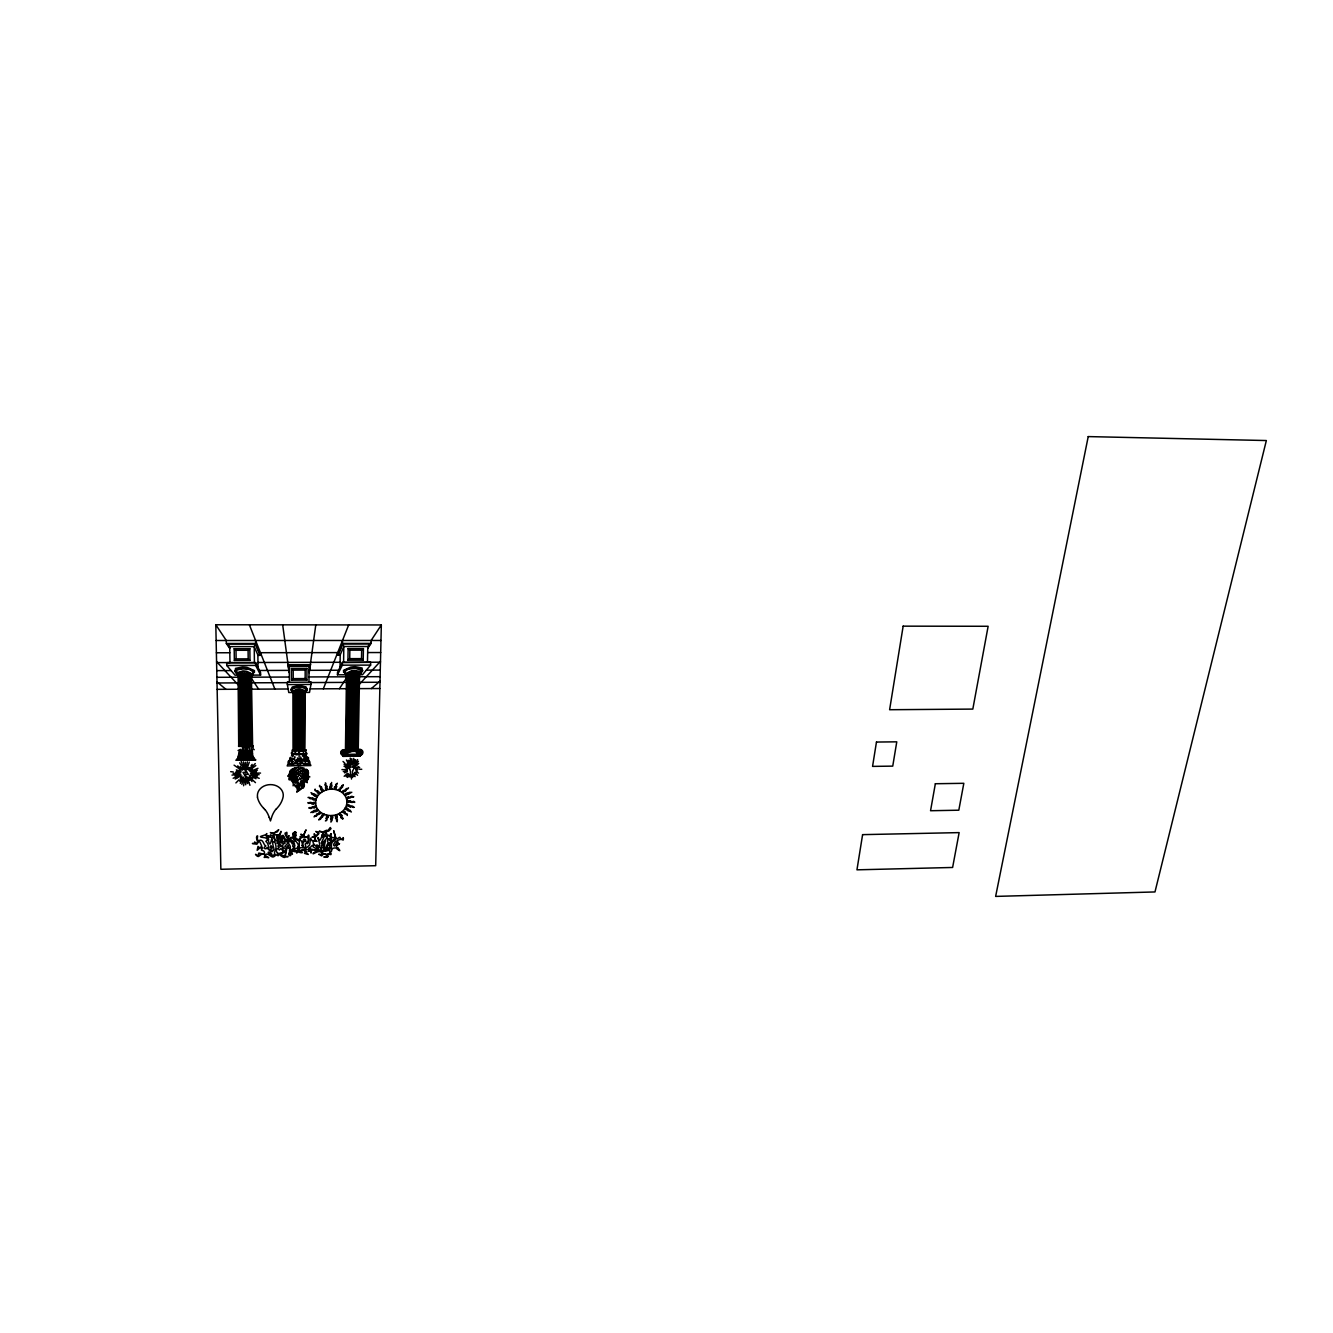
<?xml version="1.0" encoding="UTF-8"?>
<svg xmlns="http://www.w3.org/2000/svg" width="1333" height="1333" viewBox="0 0 1333 1333"><rect width="100%" height="100%" fill="white"/><g stroke="black" fill="none" stroke-linecap="round" stroke-linejoin="round"><path stroke-width="1.5" d="M247.771 750.196L247.805 756.194M249.004 753.478L248.988 750.562M299.059 753.162L299.075 750.046M322.153 815.246L322.403 814.696A3.382 2.833 -4.4 0 0 323.053 813.796M245.772 750.229L245.755 753.495A23.161 19.545 0.5 0 1 245.655 755.178L245.572 755.828A9.714 8.215 -0.1 0 1 244.972 758.244M247.122 757.627L247.122 757.044A41.106 34.608 1 0 0 247.088 756.078L246.922 753.662A16.596 14.08 -1.1 0 1 246.922 752.395L246.955 751.912A8.148 6.898 -0.1 0 0 246.905 750.512M302.808 754.845L303.724 753.278M304.857 749.979L305.057 691.477L300.791 689.561A14.846 12.813 -1.7 0 0 297.526 689.578L293.26 691.544L293.26 750.112M306.907 680.097L305.157 678.58L305.174 670.066L306.94 668.533L306.907 680.097L291.444 680.163L291.444 668.583L306.94 668.533M289.344 672.698L288.028 664.934L310.356 664.867L309.039 666.433L308.973 682.163L310.972 682.163L310.956 684.446L309.506 692.41L305.59 692.427A3.832 3.333 -1.6 0 1 305.04 692.777M309.223 672.465L315.788 624.877M351.762 763.192L351.762 761.726M350.429 774.106L350.446 772.74M350.446 772.274L350.446 771.724A3.916 3.316 -5 0 0 350.412 771.057L348.18 766.142M359.527 674.481A4.432 3.882 -4 0 0 360.993 673.515L360.876 669.799L355.661 668.533A21.211 18.462 -4.1 0 0 351.079 668.866C347.48 668.05 341.715 673.048 346.513 675.548A3.482 3.049 -3.5 0 1 345.147 674.781L337.466 674.798L337.499 672.349L342.414 662.418L380.455 662.184M340.198 655.219L337.666 655.219L337.699 652.603L260.452 652.703L260.468 655.353L257.902 655.353M340.048 667.2L340.198 654.886L343.814 646.522L342.814 643.889L370.224 643.872L367.775 647.538M300.675 771.924L301.658 770.591A6.948 5.882 -2.8 0 0 302.374 769.874L302.441 769.808A3.399 2.883 -2.9 0 0 303.108 768.824M337.666 655.219L342.464 643.439L342.498 640.473M337.466 674.798L342.364 665.167L342.414 662.418L370.657 662.351L370.607 665.1L362.526 674.698L359.543 674.715M343.597 662.284L343.814 646.522L367.791 646.505L370.224 643.872M345.447 750.062L346.53 674.015M346.097 750.529L347.446 674.081M346.63 750.512L347.68 674.098M347.946 660.185L348.113 648.621L363.426 648.604L363.209 660.152L347.946 660.185L349.713 658.652L361.51 658.635L363.209 660.152M349.713 658.652L349.846 650.154L348.113 648.621M351.745 761.11L351.779 758.66M351.529 776.956L351.545 775.739M292.094 691.394L297.142 689.161A17.962 15.479 -1.8 0 1 300.492 689.094C308.506 692.693 308.173 688.345 301.125 687.295A17.346 14.963 -1.7 0 0 297.209 687.311L292.577 688.794L292.094 691.627A2.283 1.983 -1.2 0 0 293.293 692.76A3.849 3.333 -1.3 0 1 292.71 692.51L288.778 692.527L287.361 684.562L287.361 682.263L289.361 682.246L289.344 666.5L288.028 664.934M356.794 750.412L358.294 673.065M357.394 750.312L358.544 673.098M244.772 757.611L244.805 750.612M361.51 658.635L361.66 650.137L363.426 648.604M298.725 751.046A2.499 2.116 -2.5 0 1 298.992 751.945L298.942 752.528M367.791 646.505L367.475 662.218L370.657 662.351M367.758 648.321L371.074 643.422L371.124 640.473L381.338 624.96L215.813 624.744L220.861 869.283L375.689 865.7L381.338 624.96M253.053 673.782L254.52 671.215A1.7 1.466 1.1 0 0 254.336 670.549L247.122 667.4A25.594 22.028 1.1 0 0 242.289 667.017L235.524 668.366L235.125 671.849A5.415 4.682 1.8 0 0 236.308 672.848L236.641 673.931A4.532 3.916 1.7 0 0 238.107 674.931M292.444 759.76L292.577 761.693L291.427 762.126M250.654 752.912L250.671 751.279M358.477 751.879C363.726 752.112 354.561 754.211 359.21 750.696C365.192 750.396 357.111 757.811 356.627 751.545A2.933 2.499 -5.3 0 1 358.244 749.779L359.577 672.898L355.544 671.299A16.679 14.513 -4.1 0 0 351.462 671.549L346.663 673.598M321.67 788.07L321.67 788.003A2.116 1.783 -4 0 0 321.336 786.787M340.781 816.646L340.798 816.579A2.099 1.75 -5.4 0 0 341.115 817.845M241.106 753.512L241.09 751.712M299.308 783.921L299.242 784.704A2.933 2.466 -3 0 1 298.942 785.47M361.276 672.415A5.282 4.616 -4 0 0 362.459 671.432L362.059 667.983L355.461 666.683A25.027 21.761 -4.2 0 0 350.729 667.1L343.647 670.266A1.666 1.45 -3.4 0 0 343.447 670.916L344.897 673.465M243.756 753.162L243.839 750.612A36.774 31.009 1.1 0 0 243.822 749.946M351.479 779.055L351.545 777.706M299.109 757.511L299.109 754.078M352.312 774.323L352.562 771.124M243.739 753.278L243.622 754.728A8.864 7.498 0 0 1 242.806 757.261L242.323 757.96M254.486 672.415L252.404 670.182L247.621 668.683M303.091 788.236L303.324 787.97A6.765 5.699 -3.1 0 0 304.357 784.504M241.939 751.279L241.79 753.295A27.043 22.828 0.8 0 1 241.723 753.995M240.373 751.195L240.273 752.512A36.024 30.376 1.2 0 1 240.19 753.512L239.973 754.978M236.308 673.182L236.991 669.982L242.089 668.883A21.695 18.679 1.1 0 1 246.772 669.183C250.554 668.516 256.253 673.348 251.404 675.914A4.832 4.182 1.2 0 0 252.137 675.581A2.583 2.233 1.1 0 0 252.77 675.115L260.601 675.081L260.585 672.615L255.619 662.634L216.596 662.584M301.358 759.094L300.691 756.927M306.34 771.274L306.34 771.19A2.683 2.266 -3.4 0 0 306.773 772.807L306.857 772.823M315.321 790.019L315.321 789.969A1.716 1.45 -3.8 0 0 315.105 789.169L315.005 789.186M344.88 674.081L351.046 670.999A21.994 19.112 -4.2 0 1 355.028 670.666L359.71 671.282L361.276 672.715M320.553 789.236L321.053 790.036M347.08 814.663L347.063 814.696A1.7 1.416 -5.6 0 0 347.28 815.496M341.881 815.496L341.398 814.646M299.092 751.995L300.375 754.611L302.908 754.528M323.519 815.963L323.519 815.896A3.632 3.033 -4.7 0 1 324.486 814.396M241.656 754.461L241.673 754.311A9.398 7.948 0.1 0 1 240.307 757.994M310.356 664.867L309.023 672.632M243.606 785.754L244.106 782.521M244.239 781.655L244.722 778.622M246.405 767.908L247.371 761.793M290.127 774.856L290.327 773.69L290.077 775.139A9.431 7.965 -2.2 0 1 289.961 775.673L289.728 776.406A6.832 5.765 -2.3 0 1 289.511 776.922L289.944 776.856A2.416 2.049 -2.8 0 0 289.878 778.139A8.914 7.531 -3 0 0 290.477 779.388L290.627 779.672A8.914 7.531 -3 0 0 291.294 780.571L291.877 781.205A6.098 5.132 -2.7 0 1 293.093 785.82M243.706 746.53L243.772 747.33M240.423 754.911L239.49 757.494L237.724 758.36M320.187 817.895L320.203 817.779A2.099 1.75 -4.5 0 1 321.12 816.862L321.186 816.812M342.431 786.803L342.448 786.77A3.516 2.966 -4.8 0 0 342.481 786.337M352.695 764.059L353.762 758.36M290.327 773.657L290.644 772.224M318.72 819.595L319.987 818.745M292.827 775.806L292.777 776.672M358.127 751.945L359.26 752.912M353.712 763.009L354.411 760.027M291.56 755.944L291.56 755.911A3.233 2.749 -2.5 0 1 292.194 754.661L291.344 753.012M295.843 777.372L295.21 778.655A2.633 2.233 -3 0 1 295.293 777.322L295.276 777.272M234.758 670.882L236.924 669.116L243.173 668.3A22.011 18.962 1.1 0 1 247.621 668.683M336.316 814.713L336.266 814.93A3.366 2.816 -5.2 0 0 336.916 815.896M290.944 689.578L293.193 687.678L297.609 686.812A20.628 17.779 -1.8 0 1 300.725 686.795L305.14 687.611L307.356 689.494M297.342 762.293L298.125 761.293L300.691 762.226M350.129 777.172L350.512 775.806M330.967 833.841L330.001 835.424L327.718 835.391L331.117 836.507L331.534 841.356L335.183 838.44C337.099 840.656 333.883 838.374 334.766 840.74C328.151 841.839 334.216 853.67 329.584 846.905C332.467 839.707 322.686 852.304 327.768 843.506C328.368 846.272 328.751 842.773 330.784 843.073C325.968 843.672 326.618 836.841 330.301 840.94C331.434 844.222 331.617 837.424 330.484 836.741C331.634 837.857 328.051 840.157 327.235 837.857C326.502 828.526 325.119 834.108 324.952 835.541C329.201 838.374 324.569 839.09 323.402 842.523C328.801 836.224 320.603 849.854 327.085 847.621C337.799 849.154 315.188 852.27 329.168 850.487C333.85 854.003 328.918 847.538 335.733 847.921C342.731 853.57 338.832 849.121 337.732 847.638L337.799 848.921L336.049 845.755L339.565 843.656L336.466 845.255L336.033 844.239L338.049 841.973L334.383 846.055C330.784 843.922 340.981 836.907 343.114 840.157A7.282 6.048 -5.9 0 1 343.447 838.84L343.131 837.591A7.565 6.298 -5.3 0 1 342.998 838.774C337.916 841.556 342.614 834.158 337.449 838.857C334.55 838.207 332.917 826.61 334.116 832.142C337.582 839.973 329.318 838.84 331.151 833.658M320.87 818.295L320.886 818.245A2.799 2.333 -4.4 0 1 320.47 819.162A1.866 1.55 -4.4 0 1 319.303 819.578L318.77 819.778M251.42 744.797L250.437 674.431M296.376 771.157L296.426 771.007A4.099 3.466 -3 0 0 297.426 774.306M341.781 815.913L341.815 815.763A4.949 4.149 -5.5 0 0 341.681 816.529M306.407 781.171L306.507 780.821A3.416 2.883 -3.3 0 0 306.523 779.422M320.636 788.903L320.67 788.753A5.015 4.232 -3.9 0 0 320.753 788.12M308.273 774.19L308.306 774.09A3.916 3.316 -3.2 0 0 308.406 773.657L308.423 773.607A5.932 5.015 -3.1 0 0 306.94 769.724L306.457 769.241M306.007 778.405L305.79 779.089A3.932 3.316 -3.5 0 0 305.707 781.171M294.343 758.26L294.826 760.51L297.076 759.86M289.944 771.907L289.294 773.757A11.514 9.731 -2.1 0 1 287.828 776.306A7.731 6.548 -2.3 0 0 288.811 775.606L289.411 775.04A4.965 4.199 -2.4 0 0 290.094 774.14L290.277 773.773M297.659 764.176L297.576 764.542A2.266 1.916 -2.9 0 0 298.159 765.725L310.872 765.609L310.256 764.042C301.475 763.226 296.626 763.592 287.811 764.326L287.178 765.925L300.008 765.592A2.166 1.833 -2.8 0 0 300.392 764.509L300.375 764.276M298.792 753.012C297.509 756.694 295.093 753.712 293.81 754.295M241.856 784.371L243.989 778.005M246.888 769.324L247.305 768.058M247.538 767.358L249.288 762.109M299.159 751.745L299.175 751.712A1.683 1.433 -2.7 0 1 299.658 751.012M331.6 782.454L331.617 783.371M336.632 820.295L336.649 820.228A1.733 1.45 -5.2 0 0 336.699 821.261A2.116 1.766 -5.2 0 0 337.149 821.745L337.249 821.728M330.951 822.161L330.967 821.195M354.028 763.792L355.478 759.71M355.028 766.108L354.061 768.141M250.221 674.448L251.104 744.897M239.973 757.411L239.94 757.511A2.433 2.049 -0.4 0 0 239.773 758.144M229.726 647.655L227.21 643.956L255.269 643.939L254.236 646.605L254.403 662.501M349.313 776.472L349.879 775.056M323.336 688.811L348.663 624.927M293.71 776.306L293.727 776.273A1.75 1.483 -2.9 0 0 293.593 776.756M342.814 643.889L338.315 654.82L340.198 654.886M301.441 782.604L301.341 782.838A7.931 6.698 -2.9 0 1 301.025 783.421L300.508 784.237L300.558 781.505M296.809 851.62L296.876 853.103L296.176 851.67L294.743 851.754L294.16 849.088L294.16 850.804L290.594 852.887L292.544 854.053L291.077 853.687A2.683 2.216 -3.9 0 1 290.477 853.37C290.027 852.587 288.228 855.369 290.777 855.469C288.345 857.069 287.212 851.387 291.777 851.554C292.677 851.054 294.626 848.954 294.576 846.588C296.376 842.973 290.061 845.472 293.91 847.338C292.977 849.638 288.245 851.737 289.411 850.821C291.86 845.372 289.194 845.922 287.345 840.806A7.848 6.515 -3.8 0 1 286.895 839.557C285.629 837.874 289.228 843.489 291.394 841.556L291.31 840.706C287.128 840.39 283.246 831.759 285.879 833.025C288.678 829.209 284.579 841.556 289.194 835.658A2.283 1.9 -3.6 0 0 288.511 836.191C286.012 839.44 295.26 839.557 291.76 842.889C292.327 845.522 293.01 841.789 294.576 843.989L293.243 841.406L294.843 840.923L292.827 838.14L289.994 837.691L293.143 837.141L292.693 833.492L295.226 831.675L293.11 833.675L293.843 834.658L296.209 832.342L293.46 837.591L294.76 837.791L295.959 834.625L295.293 837.741L298.425 839.84L300.408 837.99L300.008 836.674L302.374 835.641L300.891 834.141L302.474 835.408M337.116 783.637L337.132 783.604A1.85 1.55 -4.8 0 1 337.349 783.221M303.907 781.371L303.941 781.271A2.033 1.716 -3.2 0 0 303.141 779.105A2.333 1.966 -3.2 0 1 301.825 777.756L301.775 777.606M320.003 813.613L318.754 814.413A2.099 1.75 -4.4 0 0 317.054 815.196A2.716 2.266 -4.2 0 1 315.654 816.413M348.246 765.792L350.779 764.942A10.731 9.114 -5.2 0 1 351.912 764.909L354.928 765.559M239.174 673.482L240.14 745.03M243.206 757.077L243.123 757.244A2.683 2.266 -0.3 0 1 242.073 758.36M353.845 768.591L353.345 769.591A15.363 13.047 -4.6 0 1 353.012 770.174L352.662 770.774M289.728 761.06L292.26 760.526M236.358 672.882L242.723 671.032A22.478 19.345 1.1 0 1 246.788 671.349L253.07 674.415M290.061 776.606L290.127 776.489A6.115 5.165 -2.4 0 0 290.661 775.206M240.273 783.321L242.039 779.972M242.256 779.572L243.589 777.022M247.938 768.758L248.521 767.641M348.663 775.723L349.329 774.456M289.194 777.489L289.178 777.522A3.349 2.833 -2.8 0 0 289.294 779.972L289.344 779.822M308.006 779.272L307.873 779.505A9.531 8.065 -3 0 1 307.59 779.988L307.323 780.405M319.154 812.33L318.77 813.03A1.7 1.416 -4.3 0 1 318.437 813.48A2.666 2.233 -4.3 0 1 317.587 813.78M343.397 792.502L343.831 791.735A1.7 1.433 -5.2 0 1 344.147 791.285M354.978 763.876L355.894 762.243M335.983 789.486L336.183 788.836A4.732 3.999 -4.6 0 0 335.899 788.203L335.783 788.02M240.157 757.661L240.207 757.577A8.398 7.098 0.1 0 0 240.94 755.428M347.713 777.422L348.396 776.223M326.685 815.08L326.435 815.979A4.699 3.932 -4.9 0 0 326.685 816.496M356.194 750.829L357.494 672.798M297.392 757.927L298.109 760.193L301.125 759.627M317.054 810.581L317.121 810.481A2.833 2.366 -4.4 0 1 317.471 809.981L318.137 809.881M346.963 777.072L348.38 774.723M345.48 794.251L345.447 794.301A2.833 2.383 -5.1 0 1 345.097 794.801L344.447 794.901M356.244 761.776L357.577 759.56M330.467 789.186L330.684 788.719A2.833 2.399 -4.4 0 0 330.384 788.17L330.384 788.17M332.067 815.513L331.867 816.013A2.816 2.349 -5 0 0 332.167 816.512L332.267 816.679M304.974 771.507L305.09 771.34A1.716 1.45 -3.1 0 0 305.34 770.707M308.589 758.294L308.156 758.727A5.665 4.815 -3.3 0 0 308.49 760.027M301.908 783.637L300.858 785.054M296.826 791.935L300.108 789.919M240.39 745.014L239.407 673.515M357.244 672.748L355.911 750.879M339.398 688.728L346.48 677.947M291.494 777.039L291.527 777.006A4.149 3.499 -2.5 0 0 291.727 773.94M337.049 817.212L336.882 815.929M293.177 777.855L293.41 779.205M355.411 765.042L357.261 762.543M239.673 781.205L242.156 777.855M248.155 769.791L249.904 767.408M250.921 766.058L252.154 764.392M292.643 779.455L292.61 779.505A2.149 1.816 -2.9 0 0 292.577 780.938M240.207 758.36A2.349 1.983 -0.2 0 0 241.073 757.727L241.173 757.411M299.925 786.203L300.492 785.504M241.106 757.494L241.14 757.461A8.448 7.148 0 0 0 241.823 755.561M346.063 776.439L347.03 775.139M347.513 774.59L348.28 773.573M337.249 820.528L337.332 820.378A2.699 2.249 -5.1 0 0 337.066 818.812A2.083 1.75 -5.2 0 1 336.949 817.162M301.958 788.236L301.791 788.453A4.982 4.199 -3.1 0 1 301.358 788.869L300.741 789.403M298.675 750.379L299.642 749.196L299.142 690.711L298.475 749.213L299.458 750.379M357.577 762.243L358.427 761.226M314.338 806.698L314.538 806.465A4.715 3.966 -4.3 0 1 314.938 806.015L315.988 805.715M315.454 807.065L315.321 807.215A1.8 1.516 -4.1 0 1 313.922 808.031M347.08 797.734L347.263 797.517A1.8 1.516 -5.4 0 1 348.613 796.767M332.017 818.479L331.8 819.345A3.816 3.199 -4.8 0 1 332.15 820.078L331.817 820.895M276.531 808.764L277.464 807.731A29.259 24.511 -1.5 0 0 283.163 796.734A12.897 10.797 -2.2 0 0 270.216 784.62A12.897 10.797 -2.2 0 0 257.536 797.134M348.246 798.05L348.063 798.25A4.715 3.966 -5.2 0 1 347.596 798.8L346.547 799.084M359.377 684.312L380.472 661.301M239.24 750.979L238.024 757.894L239.273 753.228M330.767 783.671L330.417 784.537A3.849 3.266 -4.6 0 0 330.684 785.154L330.517 786.17M235.891 782.921L239.074 779.755M240.29 778.539L241.79 777.039M249.338 769.508L252.753 766.108M253.187 765.659L255.269 763.592M293.777 749.713L293.91 692.11M294.71 691.427L294.626 749.746L294.993 691.51M299.458 749.563L298.642 749.563M238.957 749.962L238.74 750.146A2.033 1.716 0 0 1 238.057 750.512M342.214 785.554L342.248 785.52A1.866 1.583 -5 0 1 343.331 785.104M357.277 764.792L358.744 763.409M241.49 744.997L240.44 673.165L241.256 745.03M344.164 776.306L347.346 773.39M234.358 660.435L236.124 658.885L248.188 658.869L249.987 660.402L249.854 648.721L234.175 648.738L234.358 660.435L249.987 660.402M234.175 648.738L235.991 650.287L248.088 650.271L249.854 648.721M311.922 807.065L311.955 807.048A1.666 1.4 -4.1 0 1 313.688 806.665M291.444 680.163L293.193 678.63L305.157 678.58M350.546 797.784L348.896 798.084M355.344 766.408L356.877 765.075M344.947 752.928C344.714 747.913 340.348 756.328 346.213 753.045C347.563 746.963 336.549 751.995 343.514 755.244M347.546 755.694L343.497 755.961L359.81 755.761M371.34 688.561L380.022 681.196M341.431 787.003L341.765 786.337A2.799 2.366 -5.1 0 1 342.164 785.52M342.598 785.953L343.331 785.154M240.773 776.872L241.923 776.006M249.204 770.541L252.62 767.975M253.103 767.608L255.836 765.559M297.192 851.354C301.408 853.97 305.99 852.237 298.525 851.304L299.942 847.838L302.741 847.521M293.593 692.094L293.727 692.01A2.516 2.183 -1.4 0 0 293.41 692.96L293.527 749.713M350.596 796.967L350.546 797.001A2.099 1.766 -5.4 0 1 348.713 797.284M340.965 788.136L341.015 788.103A2.533 2.133 -5 0 0 340.498 789.486L340.198 790.036A3.382 2.849 -5.1 0 0 339.532 790.952M321.586 816.612L321.636 816.579A2.516 2.099 -4.4 0 0 322.103 815.246M358.677 751.229C364.326 751.279 356.461 756.827 357.077 751.729C360.893 746.163 364.742 755.494 359.71 755.028M296.293 768.824L296.059 768.924A4.865 4.116 -2.9 0 0 293.077 773.923M260.601 847.788C265 846.122 259.718 850.587 261.984 850.404C265.284 850.404 265.534 855.12 261.918 853.737C260.585 853.637 257.985 852.254 258.619 853.886C261.001 858.602 251.787 850.971 257.302 856.253C259.002 858.085 261.068 851.92 264.85 854.703C265.917 857.102 261.918 857.752 265.95 857.302C272.232 858.085 266.033 857.785 265.084 854.553C268.833 852.204 271.515 859.002 274.348 856.469L274.981 855.969C273.882 853.037 274.131 856.286 271.216 855.319C263.884 852.087 274.381 855.869 271.232 853.487C260.835 851.17 280.696 852.62 268.899 849.871C277.314 851.37 272.865 848.954 272.665 842.623C271.182 830.576 271.315 851.754 268.383 840.706C270.299 837.507 263.884 837.124 266.783 833.558C267.2 835.608 254.586 836.457 263.801 837.607C264.684 837.357 269.916 839.04 265.834 841.34C268.083 843.056 268.366 845.739 268.949 848.521C267 851.137 268.483 844.922 266.033 848.804C261.085 848.588 266.683 845.972 265.784 845.855C263.401 845.372 263.551 838.574 259.052 840.423C255.469 841.806 258.735 834.675 257.186 835.808C254.736 838.374 259.952 842.756 255.853 843.289L254.736 841.939L254.586 843.289L252.404 843.506L256.852 844.239L258.602 841.773L259.852 841.873L261.768 846.238L257.169 850.321L258.002 846.338L259.585 847.755M317.004 809.098L317.054 809.081A1.933 1.616 -4.3 0 0 316.538 809.431A2.366 1.983 -4.3 0 0 316.288 809.947L315.838 810.514M345.514 795.718L345.597 795.668A1.933 1.633 -5.2 0 0 346.013 795.351A2.366 1.999 -5.1 0 0 346.28 794.851L346.913 794.268M335.1 787.087L335.05 787.12A2.116 1.783 -4.6 0 0 336.033 785.687L335.799 785.287M327.585 817.546L327.485 817.596A2.083 1.75 -4.8 0 0 326.552 818.979M308.023 797.534L308.073 797.501A2.149 1.8 -3.7 0 1 308.756 797.401L308.806 797.384A1.766 1.483 -3.8 0 1 309.906 797.734L309.889 797.784M308.04 758.794L305.19 759.01A1.866 1.583 -2.9 0 1 301.491 759.277M354.295 807.265L354.345 807.231A2.116 1.783 -5.7 0 1 353.612 807.365L353.612 807.365M326.535 817.229L325.918 818.595M235.225 779.039L237.157 777.972M237.691 777.672L240.69 775.989M250.437 770.541L252.387 769.458M319.337 831.309C325.052 830.542 323.686 841.456 322.019 835.724C323.602 829.643 319.62 846.405 318.52 837.94C316.004 835.491 321.103 843.756 319.253 846.422C317.504 845.389 315.954 843.272 316.837 847.271C319.603 846.055 322.919 848.704 320.053 851.037L319.353 851.071A10.847 8.998 -4.8 0 1 316.504 850.371C314.638 849.321 304.657 848.838 310.639 847.121C311.872 845.272 314.705 843.572 313.038 846.772C325.269 854.22 316.004 846.822 313.672 843.739L313.072 842.756C312.439 839.04 319.387 842.823 316.188 840.823C312.272 836.391 319.837 835.424 318.687 832.325A2.399 1.983 -4.6 0 0 318.12 832.225L315.838 831.442L318.604 833.875L315.804 835.741L314.155 833.758L314.538 836.058L311.922 837.274L314.238 837.074L315.504 840.523L311.955 840.723L310.639 838.157L309.589 845.039L305.74 848.471L300.292 850.687L303.974 850.137L305.907 852.42L304.474 853.353L308.223 854.453L306.39 852.753L306.84 851.47L304.557 851.437L305.124 849.871L309.889 849.338L310.606 850.237L308.49 851.22L311.089 850.287L311.006 853.07L311.572 850.087L314.271 849.654L315.704 851.754L313.238 853.053C311.455 856.169 319.62 848.471 321.57 852.92C323.786 856.069 314.788 853.17 320.72 854.936C322.219 858.552 322.336 851.071 326.468 855.003C331.984 858.902 316.787 856.586 328.018 856.669A22.261 18.345 -4.6 0 0 327.701 856.069L327.701 856.069M309.389 802.683L309.456 802.649A3.516 2.949 -3.9 0 1 309.923 802.449L310.089 802.399A2.116 1.766 -3.9 0 1 311.472 802.583L311.555 802.599M353.028 802.133L353.095 802.099A3.499 2.949 -5.5 0 1 352.545 802.349L352.379 802.399A2.099 1.766 -5.6 0 1 350.996 802.216L350.996 802.233M354.678 766.408L354.595 766.458A3.482 2.966 -5.1 0 1 353.628 766.792M341.431 787.886L341.498 787.853A2.116 1.783 -4.9 0 0 342.581 786.987M355.244 768.125L356.561 767.508M357.094 767.291L358.694 766.558M344.497 772.84L347.43 771.557M326.118 820.395L326.168 820.378A1.7 1.416 -4.8 0 0 325.419 820.961M308.889 763.992L310.022 762.326L308.956 760.26A1.966 1.666 -3.1 0 0 306.373 760.443L305.64 762.326L303.807 761.043M313.555 803.866L313.622 803.832A3.649 3.049 -4.1 0 1 315.654 803.732M348.946 800.933L348.863 800.966A3.632 3.066 -5.4 0 1 346.863 801.066M233.158 778.239L238.974 775.906M249.971 771.507L257.969 768.308M238.707 745.397L238.057 673.315L242.189 671.682A17.046 14.696 1.2 0 1 246.372 671.915L251.254 673.948M352.262 775.106L350.629 775.189M313.172 803.999L312.105 803.932M349.246 800.833L350.379 800.883M303.724 750.996L303.141 751.412A4.616 3.932 -3 0 0 303.907 753.445M351.812 792.235L350.829 792.702M310.739 812.563L311.755 812.08M355.794 768.574L357.211 768.158M357.744 768.041L359.677 767.475M291.994 762.193L292.094 762.159A1.883 1.583 -2.5 0 0 293.46 761.61M294.843 768.008L296.759 767.625A7.515 6.348 -2.9 0 1 298.142 767.541L298.909 767.791M349.929 792.768L349.962 792.752A1.7 1.433 -5.4 0 1 350.479 792.685L350.529 792.702M312.672 812.014L312.705 811.997A1.7 1.433 -4.1 0 1 312.105 812.097L312.105 812.08M297.142 753.428L296.009 753.495A11.264 9.598 -2.5 0 1 295.509 753.378L294.976 753.245M322.353 817.179L322.519 817.129A4.965 4.149 -4.7 0 0 321.67 817.446M234.958 776.056L237.241 775.456M237.741 775.323L239.423 774.873M239.973 774.74L240.906 774.49M251.154 771.807L252.52 771.457M253.387 771.224L257.402 770.174M340.165 787.553L340.248 787.536A4.999 4.232 -4.8 0 0 340.948 787.253M302.524 843.156C299.608 842.573 305.973 842.123 302.541 843.156M343.314 771.574L345.347 771.107M306.29 760.46L307.956 760.993M315.371 815.746L315.438 815.729A1.75 1.466 -4.3 0 0 314.405 816.313L314.405 816.363A2.133 1.783 -4.3 0 0 314.105 816.896L314.171 816.962M293.443 753.412L292.227 753.245M310.806 807.581L310.639 807.615A2.966 2.483 -3.9 0 1 309.806 807.581L309.489 807.548M302.541 847.571C309.606 847.405 302.058 843.556 307.04 843.322C308.406 846.772 310.256 829.776 307.623 836.691C298.492 840.64 310.906 820.928 303.674 834.875A2.983 2.483 -3.9 0 1 302.841 835.574M353.045 766.875L353.095 766.875A6.432 5.482 -5.1 0 1 351.146 766.975L350.629 766.942M345.93 770.957L347.33 770.691M237.157 758.91L236.707 759.743L255.236 759.51L237.191 758.91L254.586 758.694M231.992 775.106L235.608 774.606M236.241 774.523L239.79 774.056M251.904 772.424L256.519 771.79M297.809 763.542L295.443 761.926M350.612 806.765L351.379 806.682A1.85 1.55 -5.6 0 1 352.579 806.832M312.972 798.367A2.683 2.249 -4 0 0 313.705 798.784A1.716 1.433 -3.9 0 0 314.321 798.834L315.304 798.75M347.163 806.032L348.13 805.948A1.7 1.416 -5.5 0 1 348.746 805.948A2.666 2.233 -5.5 0 1 349.463 806.415M290.211 760.077L289.361 760.227A6.482 5.499 -2.1 0 0 290.027 758.927M353.028 797.267L352.712 797.234A2.949 2.483 -5.5 0 0 351.929 797.117M301.525 768.291L297.642 769.324L296.559 771.357M316.038 796.301L316.171 796.284A2.833 2.383 -4.1 0 1 316.854 796.284L317.271 796.717M346.563 808.448L346.413 808.464A2.816 2.366 -5.4 0 1 345.597 808.481L345.18 808.048M302.324 841.356C293.677 838.44 312.139 832.292 307.673 842.839C304.64 842.823 306.773 837.757 303.557 839.273C303.324 839.94 307.423 842.073 302.424 841.356M343.747 753.395C347.163 754.611 345.33 748.779 342.364 751.745C341.381 759.51 352.812 746.997 356.544 752.362M238.09 675.164L235.025 675.164L226.743 665.484L226.693 662.701L229.976 662.551L229.709 646.622L227.21 643.956M229.709 646.622L254.236 646.605L257.886 655.02L259.818 654.953L255.269 643.939M344.68 754.378L358.96 754.161M359.277 755.095L343.747 755.278M355.628 769.374L357.911 769.341M343.947 769.608L347.413 769.541M341.964 769.624L343.264 769.608M233.158 773.44L236.841 773.39M237.391 773.39L239.14 773.357M250.421 773.207L254.27 773.157M254.986 773.14L260.535 773.073M346.863 751.662L356.694 751.312M236.024 760.21L255.769 759.977M252.737 745.78L238.54 745.414L252.887 745.78M238.524 746.43L252.887 746.28M287.361 682.263L310.972 682.163M217.012 682.979L238.207 682.879M251.47 682.813L287.361 682.663M310.956 682.563L346.413 682.396M359.41 682.346L379.988 682.246M287.361 684.562L310.956 684.446M217.146 689.344L238.29 689.244M251.554 689.178L288.145 688.994M310.156 688.878L346.33 688.694M359.293 688.628L379.838 688.528M359.427 769.291L361.76 769.274M289.344 666.5L309.039 666.433M291.444 668.583L293.193 670.116L305.174 670.066M216.762 670.616L231.092 670.566M259.518 670.482L288.361 670.382M310.006 670.316L338.549 670.232M366.358 670.132L380.272 670.099M289.144 672.532L282.679 624.827M216.896 677.314L238.124 677.231M251.42 677.181L289.344 677.031M309.006 676.947L346.497 676.814M359.51 676.747L380.122 676.681M349.846 650.154L361.66 650.137M216.396 652.77L229.809 652.753M367.675 652.553L380.688 652.537M257.969 662.484L340.115 662.284M226.693 662.701L255.619 662.634L255.653 665.417L260.601 675.081M287.611 664.784L310.772 664.717M226.743 665.484L255.653 665.417M342.364 665.167L370.607 665.1M216.146 640.506L380.971 640.473M215.813 624.744L226.293 640.506L226.343 643.489L255.636 643.489L260.468 655.353M342.464 643.439L371.074 643.422M252.603 745.247L251.387 674.365M347.33 788.42L347.063 788.42A2.716 2.283 -5.3 0 0 345.514 789.469L345.48 789.519A2.099 1.783 -5.1 0 1 343.847 790.436L342.664 790.986A3.382 2.849 -4.9 0 1 341.914 792.169M300.208 767.475L301.875 767.641A13.747 11.597 -3.1 0 1 304.224 768.191M291.51 752.962L291.627 752.978A2.266 1.933 -2.3 0 1 292.227 753.245M348.246 802.449L348.829 802.316A2.516 2.116 -5.5 0 1 350.462 801.949M303.524 753.828L304.174 754.161A3.682 3.133 -2.7 0 1 304.391 755.111L304.391 755.211M315.021 811.414L313.955 811.78A3.849 3.216 -4 0 1 313.438 812.347L312.489 812.547M318.704 793.252L318.754 793.268A1.8 1.516 -4.1 0 1 317.187 792.652M347.613 793.368L348.663 792.952A3.832 3.233 -5.5 0 1 349.146 792.419L350.229 792.252M253.77 758.144L251.87 755.244L251.77 750.279M230.676 771.674L233.258 771.957M235.574 772.207L240.74 772.757M251.354 773.89L253.653 774.14M254.186 774.19L256.553 774.456M257.236 774.523L259.135 774.723M318.687 792.252L319.087 792.285A4.732 3.982 -4.1 0 1 319.753 792.335L320.57 792.952M308.173 764.042L307.49 763.826A2.749 2.333 -3.1 0 0 308.056 760.943M350.312 766.892L349.996 766.858A4.149 3.516 -5 0 1 349.129 766.675L348.48 766.458M319.42 831.309C323.086 833.975 325.652 828.959 327.951 830.526L330.251 827.493L331.017 828.626L328.951 830.892L323.086 832.592L324.502 836.108L321.17 843.222L322.486 842.256L323.569 843.722L322.386 843.372L321.203 846.388L322.686 845.439C323.869 842.523 322.753 849.937 326.302 848.604C329.734 848.205 326.068 849.071 324.436 850.087C319.687 854.786 327.968 846.355 321.336 847.688C321.853 848.888 321.07 856.369 328.335 853.953C331.567 853.17 328.068 850.304 331.101 853.353C331.85 856.686 327.535 852.004 327.551 855.719M351.762 801.716L352.662 801.633A2.783 2.349 -5.6 0 1 353.695 801.483L353.728 801.55M346.897 809.364L346.23 809.331A2.366 1.983 -5.4 0 1 345.48 809.414A1.916 1.616 -5.4 0 1 344.964 809.281L344.914 809.281M345.114 813.996L344.031 812.997M317.221 790.686L317.254 790.686A1.683 1.416 -4 0 1 318.487 791.735M343.797 812.464L343.531 812.447A4.699 3.949 -5.3 0 1 342.698 812.38L341.898 811.78M304.69 774.406L304.191 774.173A2.149 1.816 -3.2 0 1 303.774 773.607M236.474 771.157L239.94 771.957M251.737 774.706L257.469 776.039M309.006 802.766L307.84 802.649A1.866 1.566 -3.8 0 0 308.673 803.332A2.816 2.366 -3.8 0 0 309.806 803.199L310.756 803.099M308.506 757.727L307.94 757.594A11.73 9.948 -3.3 0 0 305.757 757.844M315.621 795.401L316.338 795.401A2.383 1.999 -4.1 0 1 316.971 795.334M355.944 770.574L357.594 771.041M346.047 768.091L347.73 768.608M236.341 769.874L238.907 770.807M239.69 771.107L241.106 771.624M250.004 774.906L253.02 776.023M254.17 776.439L259.235 778.322M317.554 795.484L317.504 795.468A1.933 1.633 -4 0 0 316.987 795.318M290.244 757.411L289.878 758.81A2.933 2.499 -2.4 0 0 294.76 757.527L294.76 757.361A3.616 3.066 -2.4 0 0 294.76 756.727L294.876 756.911M305.074 758.96L302.958 755.911M355.961 771.89L358.544 773.04M354.295 802.466L354.595 802.149M341.865 818.079L341.881 818.095A3.482 2.916 -5.4 0 1 341.398 817.845L341.265 817.746M320.537 786.52L320.603 786.553A3.532 2.983 -4 0 1 321.036 786.787L321.136 786.853M344.031 766.258L347.88 768.125M307.007 782.554L307.273 782.688A3.416 2.883 -3.6 0 1 307.023 780.455M304.707 769.524L305.04 769.708A1.999 1.7 -3.1 0 1 305.49 769.941M239.39 770.041L240.607 770.674M252.487 776.889L256.036 778.755M310.206 808.115L310.256 808.131A1.716 1.433 -3.9 0 0 309.273 807.898A1.833 1.55 -3.9 0 1 308.706 808.015M352.312 796.701L352.262 796.667A1.7 1.433 -5.5 0 0 353.228 796.917A1.833 1.533 -5.6 0 1 353.812 796.801M306.773 774.456L306.857 774.506A1.933 1.633 -3.2 0 0 306.673 773.956M310.939 792.702L311.939 793.185M297.559 761.476L297.192 760.443A1.783 1.516 -2.6 0 0 297.226 759.727M351.379 811.997L350.429 811.53M254.236 749.713L254.153 749.646A3.682 3.116 -0.7 0 1 252.77 747.68M234.091 765.142L240.656 769.791M249.271 775.906L251.104 777.206M251.787 777.689L252.737 778.355M305.09 775.706L305.09 775.706A3.499 2.966 -3.3 0 1 304.474 775.189M304.291 749.546L304.707 692.01A1.95 1.7 -1.7 0 1 304.94 692.877M344.081 764.226L345.614 765.409M296.859 774.44L295.559 771.957A5.099 4.316 -3 0 1 295.393 771.274M342.198 817.546L342.148 817.512A2.783 2.333 -5.3 0 1 342.831 818.229M311.872 803.749L311.739 803.649A4.999 4.199 -3.9 0 0 311.139 803.282M312.405 793.785L312.439 793.801A1.716 1.45 -3.9 0 1 312.089 793.452L312.105 793.435M349.946 810.914L349.979 810.947A1.7 1.416 -5.5 0 1 350.296 811.264L350.296 811.314M346.163 765.792L348.063 767.325M315.871 800.217L315.738 800.1A3.382 2.849 -4.1 0 0 314.321 800.083L312.938 799.65M346.613 804.582L346.813 804.715A3.366 2.833 -5.4 0 0 348.146 804.699L349.579 805.232A2.083 1.75 -5.6 0 0 351.162 806.048A2.699 2.266 -5.6 0 1 353.095 806.448L353.128 806.698M216.996 681.896L225.91 689.311M359.793 755.761L359.66 755.528A3.666 3.133 -5.3 0 0 362.859 751.645A3.666 3.133 -5.3 0 0 358.11 749.446M304.224 775.539L304.557 775.823A3.016 2.549 -3.2 0 1 305.257 776.772M307.44 776.023L305.84 774.24M237.724 765.858L239.773 767.791M240.123 768.141L242.339 770.207M249.438 776.922L252.903 780.205M253.353 780.638L255.469 782.638M297.492 782.888L297.292 782.688A5.549 4.682 -3.2 0 1 296.009 779.722M345.797 764.092L347.396 765.642M343.031 761.46L344.814 763.192M306.923 769.708L306.94 769.741A6.115 5.182 -3.1 0 1 307.84 770.807M292.344 773.723L292.377 773.757A3.049 2.566 -2.6 0 1 292.977 774.606M354.661 772.39L356.211 773.956M356.661 774.34L357.577 775.306M309.306 798.134L309.389 798.234A2.733 2.283 -3.8 0 0 311.189 798.8A2.116 1.766 -3.9 0 1 312.988 799.5M263.551 808.248L264.934 809.698M216.579 661.685L238.224 684.879M298.459 782.438L298.759 783.071A8.531 7.182 -2.8 0 1 298.842 783.871L298.859 784.071M303.674 777.972L304.407 778.889M303.391 777.656L303.424 777.689A2.816 2.383 -3.3 0 1 302.808 776.472A1.95 1.65 -3.1 0 0 302.541 775.406M335.083 815.879L335.633 816.546A1.7 1.416 -5 0 1 335.916 816.996A2.666 2.216 -5 0 1 335.783 817.746M327.401 788.753L326.885 788.136A1.716 1.45 -4.4 0 1 326.585 787.67A2.683 2.266 -4.4 0 1 326.718 786.903M253.986 757.86L253.587 757.311A9.498 8.048 -1.1 0 1 252.537 753.745M307.306 763.659L307.39 763.759A3.283 2.783 -3.1 0 1 305.757 764.126M240.373 766.642L242.339 769.174M249.088 777.756L250.337 779.355M250.737 779.855L252.02 781.505M303.941 753.545L304.457 754.128A3.133 2.666 -2.9 0 0 305.44 754.578L305.507 754.611A1.916 1.633 -2.9 0 0 306.69 754.478M251.537 757.761L250.954 756.977A6.998 5.932 -0.9 0 1 249.821 754.028M249.521 757.91L249.121 757.327A8.131 6.898 -0.9 0 1 248.371 755.778L248.138 754.945A15.929 13.513 -1.1 0 1 247.788 752.112M354.345 773.057L355.411 774.556M347.313 763.326L347.896 764.159M297.359 786.52L297.659 786.953A5.965 5.032 -3 0 1 298.425 790.586M226.343 643.489L229.743 648.471M251.42 678.33L258.602 689.144M293.443 773.84L294.276 775.056A4.099 3.449 -2.7 0 1 294.893 777.855M339.298 814.813L339.682 815.13A2.516 2.099 -5.2 0 1 340.831 816.113L340.781 816.196M294.71 774.656L295.276 775.723A3.099 2.616 -2.8 0 1 295.576 777.022M291.627 773.973L291.427 773.64A3.916 3.316 -2.8 0 1 292.16 769.974L293.293 769.174A2.433 2.049 -2.8 0 1 294.393 768.624M248.638 757.194L248.738 757.361A2.399 2.033 -0.7 0 0 249.771 758.427M239.707 762.809L241.273 765.609M242.073 767.042L243.489 769.574M247.638 776.972L249.571 780.422M349.813 769.091L349.779 769.041A5.649 4.799 -5.3 0 1 349.579 768.608L349.396 768.125M348.263 809.598L348.996 810.081A3.816 3.199 -5.6 0 1 349.929 810.164L350.612 810.864M278.214 855.703C270.216 853.57 277.897 850.971 275.564 844.472A2.733 2.249 -3 0 0 275.015 842.756L273.715 841.789L275.314 841.09L273.715 837.757L268.433 836.991L267.516 835.641L270.566 836.291L270.432 834.791L273.315 836.374L273.148 833.408L270.366 832.592L273.898 833.125L278.747 829.709L277.247 831.925C272.065 830.809 274.031 842.439 277.831 840.556C274.798 834.758 278.114 835.408 278.28 840.373L278.68 840.973C283.512 843.372 280.113 843.556 277.131 841.873C276.464 845.355 279.363 842.356 279.347 844.456C284.629 845.988 275.281 843.772 278.697 847.505C282.029 845.139 281.813 845.755 283.213 850.004C283.029 854.22 281.796 846.122 279.847 849.538C278.914 851.687 278.864 845.922 276.264 849.937C276.514 855.853 281.213 852.42 281.346 852.853L282.329 852.77C290.561 846.988 280.58 849.771 283.096 844.289C289.278 840.673 280.147 845.572 281.396 840.906C277.781 839.707 281.363 835.174 275.498 834.608C279.447 837.257 280.646 831.959 280.963 831.325L279.98 835.808L281.08 839.49L282.129 838.94L281.68 835.791L282.863 837.824L282.146 841.406L285.279 841.423L282.979 835.258L287.745 843.272L284.795 846.355L286.562 847.405L288.095 845.289L288.961 847.955C291.96 851.92 288.061 846.072 286.912 848.538L285.312 854.953C286.695 847.821 285.712 853.003 280.547 853.87C281.513 856.702 293.393 856.469 285.495 856.902C283.829 859.885 275.431 849.937 277.814 854.986A12.03 9.898 -3.1 0 1 278.08 855.419M354.328 775.189L355.095 776.639M311.805 793.968L312.472 794.551A3.866 3.249 -3.8 0 0 313.238 794.635L314.205 795.234M346.43 759.943L348.729 764.409M304.507 776.956L304.574 777.106A2.966 2.516 -3.4 0 0 305.357 778.139M251.87 757.761L251.87 757.794A5.998 5.082 -1 0 1 251.587 756.661L251.437 753.745M304.79 772.457L304.407 771.224M249.371 624.777L274.865 689.061M353.378 774.09L353.845 775.273M342.764 818.245L342.781 818.295A1.85 1.55 -5.3 0 1 342.648 819.262L342.164 818.429M331.034 787.303L331.384 787.803A2.383 1.999 -4.5 0 1 331.75 788.253A1.933 1.633 -4.5 0 1 331.867 788.703L331.867 788.786M301.641 761.243L301.608 761.143A2.749 2.333 -3 0 1 301.391 760.243M241.156 761.176L243.439 767.408M247.272 777.955L247.955 779.822M248.105 780.255L249.004 782.721M249.171 783.204L249.938 785.27M269.299 817.462L270.466 820.945L271.599 817.412A31.092 25.91 -3.8 0 1 276.364 808.664M298.742 770.357L298.725 770.324A2.116 1.8 -3 0 1 299.009 769.491M348.263 760.243L349.579 764.292M353.012 774.356L353.678 776.606M297.726 772.607L297.776 772.773A5.132 4.349 -3.1 0 0 297.942 773.207L298.125 773.557A7.132 6.032 -3.2 0 0 298.692 774.356L298.309 774.09A5.632 4.765 -3 0 1 296.976 772.79M349.613 760.81L350.012 762.443M352.129 775.906L352.495 777.372M362.809 670.466L360.693 668.733L354.595 667.966A21.528 18.745 -4.1 0 0 350.246 668.383L345.547 669.882L343.497 672.115M249.987 757.96L249.921 757.611A8.465 7.165 -1 0 1 249.838 756.061L249.904 750.162M350.196 763.143L350.462 764.559M243.456 761.826L243.656 762.943M243.756 763.442L244.306 766.458M246.822 780.055L247.455 783.537M321.67 788.47L321.686 788.519A2.533 2.133 -4.2 0 0 322.819 789.503L323.236 790.002A3.399 2.866 -4.3 0 0 323.819 790.919M245.805 748.03L245.789 747.963A6.432 5.465 -0.6 0 1 245.755 746.963M245.805 748.08L245.805 748.146A11.664 9.864 0.1 0 1 245.805 749.779M350.546 761.493L350.862 764.109M296.443 783.071L296.426 783.004A4.116 3.466 -2.9 0 0 296.293 782.404A3.866 3.249 -2.9 0 0 295.926 781.688M331.517 817.412L331.251 816.946A2.366 1.983 -4.9 0 1 330.801 816.446A1.916 1.616 -4.9 0 1 330.701 815.996L330.684 815.913M241.89 758.06L241.939 750.429M350.196 758.044L350.462 760.893M250.704 753.945L250.737 754.345A11.647 9.881 -1.1 0 0 251.071 756.211M252.487 753.745L252.42 750.762A21.328 18.112 -1.5 0 1 252.42 750.246M348.463 787.77L348.463 787.82A2.133 1.8 -5.2 0 1 348.196 788.37A1.75 1.483 -5.2 0 1 347.263 789.053A1.866 1.566 -5.3 0 0 346.197 789.653M244.772 758.194A4.815 4.082 -0.6 0 1 244.139 756.611L243.772 747.446M245.772 750.946L246.005 754.661A28.243 23.977 -1.6 0 0 246.055 755.161L246.305 756.744A3.333 2.816 -0.7 0 0 246.822 758.077M252.82 747.363L252.82 747.163A8.798 7.465 -0.2 0 0 252.703 746.28M242.573 747.763L242.556 746.713M251.404 752.379L251.437 753.595M240.407 754.011L240.357 750.262M240.423 754.261L240.423 754.478A11.714 9.898 0.2 0 1 240.04 757.427M235.991 650.287L236.124 658.885M236.241 760.027L255.569 759.793M248.088 650.271L248.188 658.869M247.738 746.33L247.755 747.396M245.422 762.243L245.472 765.925M245.472 766.375L245.505 768.341M245.622 778.189L245.655 780.138M245.655 780.588L245.722 784.77M257.886 655.02L258.002 667.433M255.603 640.506L255.636 643.489M247.755 747.58L247.771 749.429M293.193 670.116L293.193 678.63M265.067 809.631A30.642 25.41 -1.5 0 1 269.199 817.479M263.617 808.181A29.759 25.01 -2.8 0 1 257.386 797.167M331.767 784.754A3.183 2.683 -4.4 0 1 331.65 786.72M329.801 788.07A2.599 2.183 -4.6 0 1 330.384 786.053M300.908 768.891A3.283 2.783 -3.1 0 1 301.875 768.091M299.325 789.786A2.049 1.733 -3.3 0 1 299.775 789.053M302.124 786.703A5.399 4.549 -3.1 0 1 300.625 788.619L300.358 788.869A6.932 5.832 -3.5 0 0 299.858 789.369M303.541 784.987A4.516 3.799 -3.2 0 1 303.241 787.037M296.876 785.97A3.183 2.683 -3.2 0 1 296.992 784.554M302.191 781.171A1.933 1.633 -3.2 0 1 302.991 782.588M298.092 782.171A3.416 2.883 -3.1 0 1 297.142 780.422M296.909 791.885A5.565 4.682 -2.9 0 0 296.959 788.403L296.976 788.22A3.466 2.916 -3 0 0 296.659 787.636L296.626 787.603A2.833 2.383 -3 0 0 295.976 786.97L295.843 786.903A3.199 2.699 -3.1 0 1 294.643 784.787A2.449 2.066 -3.1 0 1 294.776 784.187M302.158 786.97A2.333 1.966 -3.4 0 1 301.375 785.587M303.724 784.321A3.949 3.333 -3.5 0 1 306.44 781.455M302.691 784.52A6.582 5.549 -3 0 1 302.441 785.22L302.708 784.854A5.649 4.765 -3.1 0 0 303.091 784.121L303.474 781.871L302.191 780.521A9.914 8.381 -3.3 0 1 301.175 780.072L300.591 779.788A4.266 3.599 -3.2 0 1 299.492 779.072L299.325 778.622A2.383 2.016 -3 0 0 299.458 777.756M301.958 781.738A2.216 1.883 -3.2 0 1 302.324 782.238L302.341 782.454A2.916 2.449 -3.1 0 1 302.141 783.321M297.742 779.538A2.766 2.333 -3.1 0 1 297.226 778.522M296.293 778.555A4.965 4.182 -3.2 0 1 297.059 777.139M297.759 782.704A3.149 2.666 -3 0 1 297.242 786.553M300.042 788.786A2.483 2.099 -3.3 0 1 298.609 786.887A4.082 3.449 -3.3 0 1 298.709 786.003M300.058 788.653A2.533 2.133 -3.3 0 1 299.608 787.903M298.359 779.538A2.099 1.783 -3 0 1 297.609 780.088M298.125 779.988A2.199 1.85 -3 0 1 297.592 780.155M305.374 769.258A2.783 2.349 -3.1 0 1 306.54 771.19M307.04 773.09A1.683 1.416 -3.3 0 1 306.523 772.923M294.11 779.772A2.983 2.516 -3 0 1 293.943 777.889M294.76 779.655A1.9 1.6 -2.8 0 1 294.293 781.521M293.593 780.055A3.283 2.766 -2.7 0 1 293.227 781.904M293.71 769.491A2.766 2.333 -2.8 0 1 295.459 768.408M294.826 772.407A3.199 2.699 -2.9 0 1 294.876 771.74M296.243 775.673A1.866 1.566 -2.8 0 1 296.059 776.256M295.326 774.473A2.233 1.9 -2.9 0 1 294.743 773.873M294.36 774.323A4.582 3.882 -2.9 0 1 294.743 770.491M307.973 776.189A3.899 3.299 -3.3 0 1 308.156 779.255M301.275 777.072A2.016 1.7 -3 0 0 300.608 776.056L300.425 775.923A1.999 1.683 -3.1 0 1 299.992 775.506M299.592 774.09A2.449 2.083 -2.9 0 1 299.792 774.823M294.643 781.738A2.116 1.783 -3 0 1 295.06 781.488M296.109 785.803A2.283 1.933 -3.1 0 1 295.743 785.504M295.01 782.738A2.316 1.95 -2.9 0 1 295.176 783.154M304.907 773.407A2.383 2.016 -3.2 0 1 305.574 773.623M305.69 775.423A3.799 3.216 -3.3 0 1 304.957 774.956M305.824 775.306A2.266 1.916 -3.2 0 1 306.473 776.506M302.924 774.556A3.133 2.649 -3.2 0 1 302.374 772.24L302.391 772.124A7.065 5.965 -3.4 0 1 302.641 771.357M303.891 769.474A1.7 1.433 -3.1 0 1 304.257 769.941M305.324 773.04A2.116 1.783 -3.2 0 1 304.324 772.557L304.191 772.44A3.666 3.099 -3.3 0 1 303.324 770.791M304.807 771.39A2.999 2.533 -3.1 0 1 304.69 771.857M306.007 771.94A1.866 1.583 -3.3 0 1 305.84 771.24M309.889 776.906A2.816 2.383 -3.5 0 1 308.006 774.24M289.761 771.44A6.965 5.882 -2.9 0 1 294.86 768.141M305.824 781.155A7.232 6.115 -3.7 0 1 306.473 779.039L306.623 778.755A3.832 3.249 -3.2 0 0 304.957 774.09M305.257 775.639A3.316 2.799 -3.2 0 1 306.14 778.372M303.724 776.339A5.115 4.316 -3 0 1 304.041 777.139A2.049 1.733 -3.2 0 1 303.457 776.906M303.624 776.373A6.282 5.299 -3 0 0 301.625 773.923A2.816 2.383 -3.1 0 1 299.975 772.707M300.708 770.424A2.949 2.499 -2.9 0 1 300.325 771.524M297.992 774.04A2.749 2.316 -2.9 0 1 297.809 776.689M298.409 776.273A5.015 4.249 -2.8 0 1 297.709 776.639M297.876 770.774A2.366 2.016 -3 0 1 298.159 770.391M299.159 771.424A5.499 4.649 -2.7 0 1 298.475 772.307M301.291 778.155A2.899 2.449 -3 0 1 300.758 778.605M304.657 778.805A2.783 2.349 -3.2 0 1 303.807 781.538M301.325 776.006A1.983 1.666 -3.1 0 1 301.758 777.106M293.643 775.09A2.616 2.199 -2.7 0 1 293.81 776.289M292.227 773.773A2.833 2.399 -2.8 0 1 292.61 771.174M291.327 777.006A2.599 2.199 -2.8 0 0 291.46 778.555A2.316 1.95 -2.8 0 1 292.71 777.222A2.299 1.95 -2.9 0 0 292.494 779.822M292.127 691.111A2.483 2.149 -1.2 0 1 290.861 689.877L292.277 686.995L297.659 685.695A20.312 17.512 -1.7 0 1 300.675 685.679L306.057 686.928L307.356 689.761A2.483 2.149 -1.7 0 1 306.19 691.027M295.443 753.178A2.599 2.216 -2.6 0 1 295.626 750.896M293.76 754.245A1.75 1.483 -2.4 0 1 292.194 754.745M291.96 758.46A5.015 4.266 -2.5 0 1 290.477 757.511M298.225 758.994A1.716 1.466 -2.8 0 1 298.775 758.744M299.425 758.677A1.716 1.466 -2.8 0 1 300.358 759.01M292.643 756.844A6.315 5.365 -2.2 0 0 293.293 755.628L293.327 755.494A6.982 5.932 -2.1 0 0 293.577 754.445M305.973 753.662A2.866 2.433 -3 0 1 306.957 753.445L307.04 753.445A1.933 1.65 -3 0 1 305.674 751.812M302.491 753.728A2.033 1.733 -2.7 0 1 300.891 753.562M300.808 750.762A1.75 1.483 -2.6 0 1 301.241 751.212M303.507 755.761A4.815 4.099 -2.7 0 1 303.257 756.311M307.79 757.261A3.183 2.699 -3.1 0 1 305.857 754.728M305.224 757.194A3.716 3.166 -3.1 0 1 304.424 755.211M302.474 759.343A2.016 1.716 -3 0 1 303.757 758.977M305.724 764.359A4.849 4.116 -3.1 0 1 301.541 761.376M296.809 761.51A2.366 2.016 -2.8 0 1 296.559 760.51M300.375 760.243A2.066 1.75 -2.7 0 1 300.342 761.526M289.544 760.993A3.183 2.699 -2.5 0 0 290.277 763.826L290.211 763.976A2.933 2.499 -2.5 0 0 294.243 763.276A6.248 5.315 -2.4 0 0 295.976 760.843M288.811 763.959A2.866 2.433 -2.4 0 1 288.794 760.676M302.224 762.409A2.083 1.766 -2.8 0 1 300.108 763.509M292.344 751.662A2.166 1.833 -2.2 0 1 291.91 753.095M306.323 691.577A2.283 1.983 -1.7 0 1 305.007 692.71M347.396 752.595A3.716 3.166 -4.6 0 0 342.448 749.912A3.832 3.266 -4.6 0 0 343.664 755.811M240.307 749.213A1.766 1.483 -0.1 0 1 240.057 749.729M242.539 747.763A3.399 2.883 -0.1 0 1 241.706 750.012M246.872 748.746A2.216 1.866 -0.4 0 1 246.122 747.996M245.355 747.196A1.7 1.433 -0.2 0 1 244.606 747.696M246.872 748.013A2.399 2.033 -0.4 0 1 246.238 747.58M249.838 749.596A5.349 4.549 -0.7 0 1 249.421 747.463M251.97 750.062A6.715 5.699 -0.8 0 1 251.171 747.213M243.872 752.212A14.646 12.38 0.2 0 1 243.489 757.061M247.538 756.311A3.966 3.349 -0.4 0 1 247.355 758.077M248.571 757.211A14.413 12.23 -1.1 0 1 247.905 754.795M251.67 758.41A4.332 3.666 -0.8 0 1 250.271 755.578M253.537 758.477A3.599 3.049 -0.9 0 1 251.754 755.778M239.44 755.178A4.549 3.849 -0.1 0 1 237.957 758.527M242.806 755.394A10.531 8.898 0.1 0 1 242.273 757.461M249.538 757.111A17.079 14.48 -1.3 0 1 248.971 753.478M346.913 802.416A3.366 2.833 -5.4 0 1 348.163 802.399M348.996 811.064A3.149 2.649 -5.5 0 1 347.08 810.064M346.68 808.081A2.566 2.166 -5.4 0 1 348.413 809.448M339.232 788.853A3.649 3.083 -4.7 0 1 338.099 790.352M349.579 793.535A3.166 2.666 -5.2 0 1 347.53 794.468M345.28 793.818A2.583 2.183 -5.3 0 1 347.596 793.202M321.503 790.136A3.666 3.083 -4.1 0 1 322.453 791.669M315.588 802.383A3.399 2.849 -4 0 1 314.338 802.399L313.772 802.416A2.533 2.133 -3.9 0 1 312.022 802.866M313.388 793.652A3.183 2.683 -3.9 0 1 315.338 794.685M315.771 796.667A2.599 2.183 -4 0 1 314.005 795.301M312.988 811.247A3.166 2.649 -4.2 0 1 315.038 810.314M317.304 810.964A2.583 2.166 -4.2 0 1 314.988 811.58M340.965 814.546A3.616 3.033 -5.3 0 1 340.032 813.047M338.665 813.796A3.366 2.816 -5.1 0 1 339.282 814.696M330.784 819.878A3.149 2.633 -5 0 1 330.901 817.945M332.75 816.612A2.583 2.149 -4.9 0 1 332.167 818.595M326.985 819.345A1.716 1.433 -4.7 0 1 326.385 820.578M328.051 816.279A1.783 1.5 -4.7 0 1 327.968 817.679M335.783 818.795A1.883 1.583 -5.2 0 1 335.549 817.729M336.516 819.228A1.85 1.55 -5.1 0 1 336.816 820.228M346.447 813.58A1.716 1.433 -5.5 0 1 347.396 814.596M345.83 813.713A2.083 1.75 -5.5 0 1 344.78 812.397M343.864 811.347A1.783 1.5 -5.3 0 1 345.247 812.064M350.529 806.915A1.9 1.583 -5.5 0 1 349.313 806.565M353.562 807.398A1.75 1.466 -5.7 0 1 352.495 807.032M353.778 801.466A1.85 1.566 -5.6 0 1 354.661 802.116M351.345 801.516A4.965 4.182 -5.6 0 1 350.729 801.166M350.829 796.617A1.733 1.45 -5.5 0 1 352.379 796.401M344.197 791.319A2.666 2.249 -5.2 0 1 345.014 790.986M346.097 790.419A1.9 1.6 -5.1 0 1 345.097 791.169M336.699 786.07A1.666 1.416 -4.7 0 1 336.099 787.52M337.199 783.671A1.716 1.45 -4.6 0 1 336.533 784.321M335.599 785.304A1.733 1.466 -4.7 0 1 336.216 784.054M334.533 788.42A1.8 1.516 -4.7 0 1 334.6 787.003M326.718 785.837A1.916 1.616 -4.3 0 1 326.952 786.937M325.968 785.387A1.866 1.583 -4.3 0 1 325.669 784.371L325.852 784.304A1.766 1.483 -4.2 0 0 325.785 783.321A2.149 1.816 -4.2 0 0 325.335 782.821M325.002 784.187A2.733 2.299 -4.3 0 0 325.435 785.82L325.469 785.853A2.116 1.783 -4.2 0 1 325.552 787.503L325.619 788.753A3.399 2.866 -4.2 0 1 326.335 789.736M319.52 786.337A1.883 1.583 -4.1 0 1 319.77 785.337M320.22 787.103A2.816 2.383 -4.1 0 1 319.587 786.403M314.988 790.069A1.733 1.466 -3.9 0 0 315.954 791.102L316.488 791.102A2.116 1.783 -3.9 0 1 317.654 792.319M313.122 798.217A1.916 1.6 -3.9 0 0 311.889 797.867L311.039 798.084A1.866 1.566 -3.8 0 1 309.823 797.934M311.705 808.198A1.733 1.45 -3.9 0 1 310.156 808.398M311.889 807.681A2.099 1.766 -4.1 0 1 313.822 807.515M317.504 813.597A1.9 1.583 -4.4 0 0 316.504 814.33L316.354 814.946A1.866 1.55 -4.2 0 1 315.504 815.863M320.053 813.63A3.366 2.816 -4.5 0 1 320.67 812.597M295.593 691.644L295.976 749.746L296.426 691.327L295.593 691.61M297.009 691.377L297.526 749.729L298.175 691.26L297.009 691.327M300.108 691.244L300.591 749.696L301.308 691.344L300.108 691.194M301.725 691.41L302.124 749.679L302.808 691.627L301.725 691.41M303.124 691.727L303.407 749.663L304.024 692.077L303.141 691.627M306.023 749.962L306.007 750.962L292.11 751.129L292.11 750.112L306.023 749.962M342.981 756.328L360.36 756.111L342.981 756.328M348.113 674.231L347.413 751.012L348.963 673.665L348.13 674.148M349.329 673.782L348.696 750.996L350.362 673.265L349.329 673.732M350.829 673.398L350.196 750.979L352.029 673.148L350.846 673.298M352.395 673.148L351.729 750.962L353.578 673.015L352.395 673.115M353.961 673.032L353.245 750.946L355.111 673.032L353.961 672.948M355.661 673.048L354.778 750.929L356.511 673.132L355.678 672.965M241.19 673.482L242.623 745.047L242.056 673.415L241.19 673.482M248.854 674.198L250.154 744.964L249.771 674.598L248.871 674.115M301.958 845.205C302.991 849.071 304.441 842.756 301.958 845.205M247.421 673.815L248.854 744.98L248.538 674.148L247.438 673.715M242.639 673.382L244.189 745.03L243.806 673.432L242.656 673.282M244.206 673.398L245.739 745.014L245.405 673.532L244.206 673.398M245.789 673.532L247.288 744.997L247.005 673.765L245.789 673.482M299.392 840.94C299.159 842.406 300.008 851.687 295.043 851.12C293.81 847.121 296.942 848.971 297.359 848.338C296.409 848.721 300.108 843.872 298.325 846.588C299.775 842.606 287.428 835.391 299.392 840.94M271.732 847.038L272.132 848.305C269.283 849.804 270.649 842.856 271.732 847.038M876.464 742.048L872.565 766.392L892.743 766.125L896.776 741.831L876.464 742.048M862.601 834.641L856.952 869.832L952.612 867.466L959.143 832.608L862.601 834.641M903.157 626.16L889.611 709.723L972.823 709.089L988.136 626.277L903.157 626.16M935.349 783.737L930.551 810.731L958.81 810.197L963.826 783.304L935.349 783.737M1088.228 436.591L995.634 896.409L1154.978 891.944L1266.35 440.54L1088.228 436.591M248.138 774.39L245.372 774.256L246.888 779.222L242.989 772.34L245.789 772.723L244.072 766.858L248.138 774.39M324.069 814.246A15.679 13.18 -4.7 0 0 346.913 801.35A15.679 13.18 -4.7 0 0 322.786 791.452A15.679 13.18 -4.7 0 0 324.069 814.246"/></g></svg>
